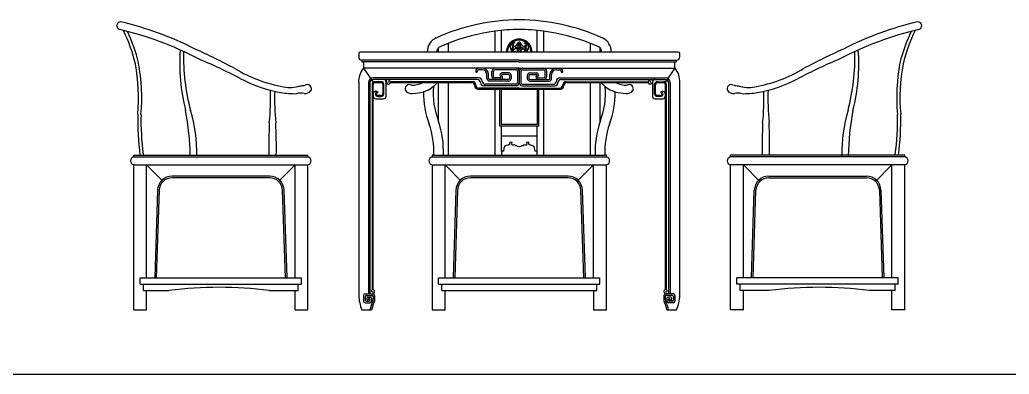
# Model space of a CAD drawing. Header units: millimetres. Extents: x 37301 to 64830, y 24173 to 38860.
# Drawn here: x 52161 to 55226, y 32431 to 33531 of the extents above; entities that cross this region are included whole.
import ezdxf

# ---------------------------------------------------------------- set-up
doc = ezdxf.new("R2010")
doc.units = ezdxf.units.MM
doc.layers.add('www.cad-blocks.net', color=7, linetype='Continuous')

# ---------------------------------------------------------------- blocks, each defined once
blk = doc.blocks.new('A$C0B0511F7')
for p, q in [((1172, 800), (1172, 864.7)), ((1192, 800), (1192, 866)), ((1302, 800), (1302, 866)), ((1322, 864.7), (1322, 800)), ((1739.5, 800), (754.5, 800)), ((997, 800), (997, 813)), ((1027, 826.9), (1027, 800)), ((1467.5, 800), (1467.5, 826.7)), ((1497.5, 800), (1497.5, 812.5)), ((749.5, 795), (749.5, 785)), ((1247, 775), (759.5, 775)), ((759.5, 775), (759.5, 770)), ((759.5, 770), (764.5, 770)), ((1247, 770), (764.5, 770)), ((764.5, 770), (764.5, 750)), ((1247, 775), (1734.5, 775)), ((1247, 770), (1729.5, 770)), ((1729.5, 750), (1729.5, 770)), ((1729.5, 770), (1734.5, 770)), ((1734.5, 770), (1734.5, 775)), ((1744.5, 785), (1744.5, 795)), ((1247, 750), (764.5, 750)), ((764.5, 750), (794.9, 706.6)), ((1132, 745), (1122, 745)), ((1162, 725), (1162, 740)), ((1167, 725), (1167, 740)), ((1237, 745), (1172, 745)), ((1242, 740), (1242, 705)), ((1247, 750), (1729.5, 750)), ((1247, 740), (1247, 705)), ((1247, 740), (1247, 705)), ((1252, 740), (1252, 705)), ((1257, 745), (1322, 745)), ((1327, 725), (1327, 740)), ((1332, 725), (1332, 740)), ((1362, 745), (1372, 745)), ((1729.5, 750), (1699.1, 706.6)), ((1122, 720), (794.5, 720)), ((1117, 715), (794.5, 715)), ((819.5, 708), (799.5, 708)), ((834.5, 711.4), (834.5, 707)), ((834.5, 663), (834.5, 707)), ((834.5, 707), (834.5, 706.6)), ((1102, 708), (847.4, 708)), ((1147, 717.5), (1147, 730)), ((1152, 717.5), (1152, 730)), ((1214.5, 715), (1154.5, 715)), ((1214.5, 710), (1154.5, 710)), ((1189.3, 720), (1172, 720)), ((1214.5, 735), (1194.5, 735)), ((1214.5, 730), (1194.5, 730)), ((1217, 727.5), (1217, 717.5)), ((1222, 727.5), (1222, 717.5)), ((1272, 727.5), (1272, 717.5)), ((1277, 727.5), (1277, 717.5)), ((1279.5, 735), (1299.5, 735)), ((1279.5, 730), (1299.5, 730)), ((1279.5, 715), (1339.5, 715)), ((1279.5, 710), (1339.5, 710)), ((1304.7, 720), (1322, 720)), ((1342, 717.5), (1342, 730)), ((1347, 717.5), (1347, 730)), ((1372, 720), (1699.5, 720)), ((1377, 715), (1699.5, 715)), ((1392, 708), (1646.6, 708)), ((1659.5, 711.4), (1659.5, 707)), ((1659.5, 707), (1659.5, 663)), ((1659.5, 707), (1659.5, 706.6)), ((1674.5, 708), (1694.5, 708)), ((749.5, 705), (749.5, 45)), ((779.5, 705), (779.5, 50)), ((784.5, 705), (784.5, 50)), ((791.5, 700), (791.5, 62.9)), ((794.5, 670), (794.5, 700)), ((799.5, 705), (819.5, 705)), ((824.5, 700), (824.5, 670)), ((827.5, 670), (827.5, 700)), ((847.5, 705), (1099, 705)), ((997, 584.6), (997, 705)), ((1027, 705), (1027, 480)), ((1119, 685), (1247, 685)), ((1247, 688), (1122, 688)), ((1237, 695), (1137, 695)), ((1237, 700), (1142, 700)), ((1172, 480), (1172, 685)), ((1187, 570), (1187, 685)), ((1192, 575), (1192, 685)), ((1247, 688), (1372, 688)), ((1247, 685), (1375, 685)), ((1257, 700), (1352, 700)), ((1257, 695), (1357, 695)), ((1302, 685), (1302, 575)), ((1307, 685), (1307, 570)), ((1322, 685), (1322, 480)), ((1395, 705), (1646.5, 705)), ((1467.5, 480), (1467.5, 705)), ((1497.5, 584.6), (1497.5, 705)), ((1666.5, 670), (1666.5, 700)), ((1669.5, 670), (1669.5, 700)), ((1674.5, 705), (1694.5, 705)), ((1699.5, 700), (1699.5, 670)), ((1702.5, 700), (1702.5, 62.9)), ((1709.5, 705), (1709.5, 50)), ((1714.5, 705), (1714.5, 50)), ((1744.5, 45), (1744.5, 705)), ((794.5, 670), (794.5, 663)), ((794.5, 63), (794.5, 663)), ((802.5, 655), (826.5, 655)), ((819.5, 665), (809.5, 665)), ((809.5, 662), (819.5, 662)), ((1667.5, 655), (1691.5, 655)), ((1684.5, 665), (1674.5, 665)), ((1684.5, 662), (1674.5, 662)), ((1699.5, 670), (1699.5, 663)), ((1699.5, 663), (1699.5, 63)), ((1307, 570), (1187, 570)), ((1302, 575), (1192, 575)), ((1192, 492.2), (1192, 570)), ((1302, 492.2), (1302, 570)), ((1192, 540), (1302, 540)), ((1197.7, 492.2), (1192, 492.2)), ((1192, 492.2), (1192, 480)), ((1199.2, 501.7), (1197.7, 492.2)), ((1200.8, 506.6), (1199.2, 501.7)), ((1206.4, 510.4), (1200.8, 506.6)), ((1212.7, 511.3), (1206.4, 510.4)), ((1217.6, 514.6), (1212.7, 511.3)), ((1218.4, 520.1), (1217.3, 518.1)), ((1217.3, 518.1), (1217.6, 514.6)), ((1225, 519.1), (1218.4, 520.1)), ((1223.6, 515.6), (1225, 519.1)), ((1225, 511.5), (1223.6, 515.6)), ((1226.8, 510.6), (1225, 511.5)), ((1230, 510.6), (1226.8, 510.6)), ((1232.8, 512.4), (1230, 510.6)), ((1236.1, 509.5), (1232.8, 512.4)), ((1239.8, 508.6), (1236.1, 509.5)), ((1241.9, 506.9), (1239.8, 508.6)), ((1246.2, 506.3), (1241.9, 506.9)), ((1247, 506.3), (1246.2, 506.3)), ((1247.7, 506.3), (1247, 506.3)), ((1252, 506.9), (1247.7, 506.3)), ((1254.2, 508.6), (1252, 506.9)), ((1257.8, 509.5), (1254.2, 508.6)), ((1261.2, 512.4), (1257.8, 509.5)), ((1264, 510.6), (1261.2, 512.4)), ((1267.2, 510.6), (1264, 510.6)), ((1269, 511.5), (1267.2, 510.6)), ((1275.6, 520.1), (1269, 519.1)), ((1269, 519.1), (1270.4, 515.6)), ((1270.4, 515.6), (1269, 511.5)), ((1276.7, 518.1), (1275.6, 520.1)), ((1276.4, 514.6), (1276.7, 518.1)), ((1281.3, 511.3), (1276.4, 514.6)), ((1287.5, 510.4), (1281.3, 511.3)), ((1293.2, 506.6), (1287.5, 510.4)), ((1294.7, 501.7), (1293.2, 506.6)), ((1296.2, 492.2), (1294.7, 501.7)), ((1302, 492.2), (1296.2, 492.2)), ((1302, 480), (1302, 492.2)), ((52.5, 480), (592.5, 480)), ((52.5, 475), (52.5, 480)), ((52.5, 475), (592.5, 475)), ((592.5, 475), (592.5, 480)), ((982, 480), (977, 480)), ((977, 480), (977, 475)), ((977, 475), (1517, 475)), ((982, 480), (1027, 480)), ((1027, 480), (1172, 480)), ((1172, 480), (1192, 480)), ((1192, 480), (1302, 480)), ((1302, 480), (1322, 480)), ((1322, 480), (1467.5, 480)), ((1467.5, 480), (1512.5, 480)), ((1517, 480), (1512.5, 480)), ((1517, 475), (1517, 480)), ((2441.4, 480), (1901.4, 480)), ((1901.4, 475), (1901.4, 480)), ((2441.4, 475), (1901.4, 475)), ((2441.4, 475), (2441.4, 480)), ((52.5, 0), (52.5, 450)), ((52.5, 450), (592.5, 450)), ((92.5, 100), (92.5, 450)), ((143.6, 398.9), (92.5, 450)), ((501.4, 398.9), (552.5, 450)), ((552.5, 100), (552.5, 450)), ((592.5, 0), (592.5, 450)), ((977, 450), (977, 0)), ((977, 450), (1517, 450)), ((1017, 100), (1017, 450)), ((1068.1, 398.9), (1017, 450)), ((1425.9, 398.9), (1477, 450)), ((1477, 100), (1477, 450)), ((1517, 0), (1517, 450)), ((2441.4, 450), (1901.4, 450)), ((1901.4, 0), (1901.4, 450)), ((1941.4, 100), (1941.4, 450)), ((1992.5, 398.9), (1941.4, 450)), ((2350.3, 398.9), (2401.4, 450)), ((2401.4, 100), (2401.4, 450)), ((2441.4, 0), (2441.4, 450)), ((473.8, 415), (171.3, 415)), ((473.8, 410), (171.3, 410)), ((1398.3, 415), (1095.7, 415)), ((1398.3, 410), (1095.7, 410)), ((2020.2, 415), (2322.7, 415)), ((2020.2, 410), (2322.7, 410)), ((126.3, 371.5), (117.5, 100.2)), ((131.3, 371.3), (122.5, 100)), ((522.5, 100), (513.8, 371.3)), ((527.5, 100.2), (518.8, 371.5)), ((1050.7, 371.5), (1042, 100.2)), ((1055.7, 371.3), (1047, 100)), ((1447, 100), (1438.2, 371.3)), ((1452, 100.2), (1443.2, 371.5)), ((1966.4, 100.2), (1975.2, 371.5)), ((1971.4, 100), (1980.2, 371.3)), ((2362.7, 371.3), (2371.4, 100)), ((2367.7, 371.5), (2376.4, 100.2)), ((72.5, 100), (572.5, 100)), ((72.5, 80), (72.5, 100)), ((572.5, 80), (572.5, 100)), ((997, 80), (997, 100)), ((997, 100), (1047, 100)), ((1047, 100), (1447, 100)), ((1447, 100), (1497, 100)), ((1497, 80), (1497, 100)), ((2421.4, 100), (1921.4, 100)), ((1921.4, 80), (1921.4, 100)), ((2421.4, 80), (2421.4, 100)), ((72.5, 80), (572.5, 80)), ((82.5, 60), (82.5, 80)), ((562.5, 60), (562.5, 80)), ((997, 80), (1497, 80)), ((1007, 60), (1007, 80)), ((1487, 60), (1487, 80)), ((2421.4, 80), (1921.4, 80)), ((1931.4, 60), (1931.4, 80)), ((2411.4, 60), (2411.4, 80)), ((82.5, 60), (162.5, 60)), ((92.5, 0), (92.5, 60)), ((472.5, 60), (562.5, 60)), ((552.5, 0), (552.5, 60)), ((764.5, 45), (764.5, 27.5)), ((769.5, 50), (791.5, 50)), ((769.5, 42), (769.5, 30.5)), ((772.5, 45), (791.5, 45)), ((774.5, 37), (774.5, 35.1)), ((777.5, 40), (786.5, 40)), ((784.5, 32.5), (784.5, 30.5)), ((788.1, 50), (791.5, 50)), ((789.5, 37), (789.5, 27.5)), ((794.5, 42), (794.5, 33.1)), ((799.5, 32.8), (799.5, 42)), ((1007, 60), (1017, 60)), ((1017, 0), (1017, 60)), ((1017, 60), (1477, 60)), ((1477, 60), (1477, 0)), ((1477, 60), (1487, 60)), ((1694.5, 42), (1694.5, 32.8)), ((1699.5, 42), (1699.5, 33.1)), ((1724.5, 50), (1702.5, 50)), ((1721.5, 45), (1702.5, 45)), ((1704.5, 37), (1704.5, 27.5)), ((1716.5, 40), (1707.5, 40)), ((1709.5, 32.5), (1709.5, 30.5)), ((1719.5, 37), (1719.5, 35.1)), ((1724.5, 42), (1724.5, 30.5)), ((1729.5, 45), (1729.5, 27.5)), ((2021.4, 60), (1931.4, 60)), ((1941.4, 0), (1941.4, 60)), ((2411.4, 60), (2331.4, 60)), ((2401.4, 0), (2401.4, 60)), ((769.5, 22.5), (784.5, 22.5)), ((772.5, 27.5), (781.5, 27.5)), ((1724.5, 22.5), (1709.5, 22.5)), ((1721.5, 27.5), (1712.5, 27.5)), ((52.5, 0), (92.5, 0)), ((552.5, 0), (592.5, 0)), ((759.5, 0), (789.5, 0)), ((977, 0), (1017, 0)), ((1477, 0), (1517, 0)), ((1704.4, 0), (1734.5, 0)), ((1941.4, 0), (1901.4, 0)), ((2441.4, 0), (2401.4, 0))]:
    blk.add_line(p, q)
for centre, radius, start, end in [((12, 881.7), 12, 90, 255.8572), ((-215.6, -85.1), 1004.9, 62.8732, 76.9096), ((1252.3, 259.4), 640.6, 90.4753, 114.2534), ((1241.7, 259.4), 640.6, 65.7466, 89.5247), ((2709.5, -85.1), 1004.9, 103.0904, 117.1268), ((2481.9, 881.7), 12, 284.1428, 90), ((-227.3, -133.9), 1031.3, 62.2039, 76.7713), ((-472.5, 632.7), 546.2, 13.8667, 25.4101), ((-425.8, 646.8), 507.5, 13.5964, 25.3456), ((1252.3, 259.4), 610.6, 97.576, 111.6553), ((1252.3, 259.4), 610.6, 90.4753, 97.576), ((1241.7, 259.4), 610.6, 82.4415, 89.5247), ((1240.9, 256.3), 613.8, 68.3315, 82.4045), ((2721.2, -133.9), 1031.3, 103.2287, 117.7961), ((2919.7, 646.8), 507.5, 154.6544, 166.4036), ((2966.5, 632.7), 546.2, 154.5899, 166.1333), ((1008.3, 801.4), 46.3, 114.4591, 181.6962), ((1246.8, 800.4), 39.6, 359.4616, 180.5384), ((1246.8, 800.4), 36.2, 359.411, 180.589), ((1231.3, 815.8), 12.6, 80.8291, 151.5704), ((1234.2, 818.4), 9.79, 95.4552, 178.1449), ((1246.5, 827.7), 3.09, 80.8688, 193.7499), ((1247.6, 827.9), 2.94, 337.6514, 100.7507), ((1264.3, 817.5), 10.1, 54.31, 109.9389), ((1485.6, 801.4), 46.3, 358.3038, 65.5409), ((759.6, 761.5), 564.6, 175.4598, 194.6302), ((878.5, 787.3), 671.7, 178.788, 194.5198), ((-637.5, -1139.9), 2138.7, 62.0072, 65.6996), ((754.5, 795), 5, 90, 180), ((1008.3, 801.4), 16.3, 134.2012, 184.8295), ((1008.3, 801.4), 16.3, 114.4591, 134.2012), ((1252.3, 259.4), 610.6, 111.6553, 114.2534), ((1233.8, 815.3), 15, 154.2944, 243.4462), ((1229.9, 810.8), 7.5, 174.6352, 234.5415), ((1227.7, 818.5), 3.27, 4.3235, 175.6765), ((1194, 801.7), 31.7, 5.2856, 15.8566), ((1229.3, 813.8), 4.03, 155.6542, 243.15), ((1237.5, 798.3), 13.6, 125.1891, 152.2182), ((1229.4, 815.2), 3.83, 66.4953, 176.9018), ((1238.3, 798.9), 11.6, 88.7091, 165.3236), ((1232, 811.7), 4.77, 60.0691, 198.3669), ((1233.3, 797.7), 3.72, 46.9165, 142.7213), ((1240.4, 814.8), 6.14, 72.7627, 170.2446), ((1238, 809.9), 4.04, 71.2805, 140.2676), ((1235.3, 808.8), 3.68, 26.7356, 95.6902), ((1228.1, 793), 10.7, 40.4413, 43.7794), ((1241.7, 812.7), 3.81, 215.0747, 247.6603), ((1243, 801), 4.25, 104.6687, 159.1933), ((1239.3, 809.4), 4.31, 39.8428, 90.4516), ((1242.2, 824.9), 2.46, 58.7107, 172.5277), ((1242.5, 825.2), 2.68, 180.8401, 307.6651), ((1243.6, 800.3), 3.66, 111.5891, 165.772), ((1241.5, 808.8), 1.03, 119.597, 223.6551), ((1241.7, 808.9), 1.27, 216.3391, 315.2991), ((1241.6, 808.3), 1.58, 41.3913, 116.0104), ((1244.9, 800.2), 3.4, 131.656, 184.1323), ((1235.5, 806.2), 6.47, 351.1879, 12.1596), ((1246.9, 805.5), 5.02, 182.5474, 271.3087), ((1252.7, 818.6), 10.7, 158.3138, 212.2182), ((1244.5, 810.8), 2.28, 35.2847, 142.8232), ((1241.4, 808.8), 1.48, 324.4913, 19.7867), ((1248.2, 807.8), 5.51, 178.5695, 253.1227), ((1243.7, 824.6), 0.953, 35.744, 205.3653), ((1246.5, 799.2), 3.83, 139.0523, 168.2575), ((1243.3, 824.3), 1.44, 304.4617, 34.5352), ((1251, 798.8), 7.03, 160.1113, 169.7593), ((1245.1, 810.2), 0.647, 77.751, 214.817), ((1247, 821), 4.81, 59.7752, 121.0821), ((1245.4, 811.3), 1.68, 240.5674, 301.4767), ((1247.2, 818.4), 6.21, 70.9427, 113.9737), ((1247.6, 816.9), 3.51, 59.545, 138.9823), ((1247.4, 816.9), 1.75, 40.6562, 153.58), ((1246.8, 815.6), 0.98, 51.5545, 161.1944), ((1245.2, 811), 1.53, 311.8024, 45.0561), ((1246, 807.7), 5.18, 276.3014, 347.6042), ((1245.6, 806.2), 5.92, 283.5095, 3.5303), ((1249.5, 810.6), 1.67, 124.5094, 225.9541), ((1248.9, 809.9), 0.73, 225.2182, 20.2013), ((1250.1, 810.3), 2.34, 80.7846, 131.9941), ((1250.1, 824.7), 0.82, 354.0541, 180.7461), ((1251, 824.5), 1.73, 176.1358, 303.4002), ((1245.4, 799.4), 4.91, 7.3721, 30.5225), ((1251.7, 807.3), 1.6, 76.1476, 166.1214), ((1251.3, 807.7), 1.14, 183.971, 258.1026), ((1245.9, 799), 5.58, 10.6101, 39.1309), ((1251.3, 824.9), 2.12, 20.8682, 118.0565), ((1242.5, 817.9), 9.57, 326.4628, 30.1645), ((1250.6, 810.7), 1.9, 35.8103, 93.6635), ((1250.4, 800), 3.24, 7.5744, 83.8465), ((1251.4, 808.2), 1.6, 256.6188, 0.6403), ((1251.5, 801.8), 2.75, 6.2118, 93.957), ((1251.7, 824.8), 1.74, 276.9071, 27.2521), ((1244.2, 791), 16.8, 52.3912, 62.1893), ((1251.6, 807.2), 1.73, 36.5452, 74.6682), ((1254.5, 815.4), 5.58, 357.182, 115.0103), ((1255.3, 807.8), 5.05, 35.5588, 128.2915), ((1253.7, 809.4), 1.37, 241.0596, 298.9404), ((1238.9, 826.1), 23.7, 310.6405, 319.3034), ((1255.6, 798.9), 10.9, 6.333, 87.8009), ((1258.2, 808.5), 2.54, 61.0644, 120.8758), ((1262, 809.4), 6.01, 11.8392, 108.4911), ((1266.2, 793.7), 8.77, 131.6719, 133.8759), ((1262.4, 796.4), 4.31, 56.5756, 117.4006), ((1262.4, 819.5), 7.73, 353.2092, 101.5023), ((1261.4, 803.2), 6.75, 357.8274, 80.5154), ((1266.8, 816.6), 3.74, 30.5073, 161.6258), ((1264, 813.2), 4.65, 325.9114, 99.378), ((1263, 812.7), 13, 285.0807, 8.0181), ((1260.3, 808.4), 9.44, 326.2961, 11.3418), ((1268.5, 803.3), 0.49, 228.9246, 311.0754), ((1259.6, 812.7), 13.4, 313.1246, 350.5894), ((1263.6, 815.3), 12.3, 356.3583, 57.9866), ((1241.7, 259.4), 610.6, 65.7466, 68.2945), ((1485.6, 801.4), 16.3, 43.2994, 65.5409), ((1485.6, 801.4), 16.3, 355.1705, 43.2994), ((1739.5, 795), 5, 0, 90), ((3131.5, -1139.9), 2138.7, 114.3004, 117.9928), ((1615.4, 787.3), 671.7, 345.4802, 1.212), ((1734.4, 761.5), 564.6, 345.3698, 4.5402), ((-292.6, -550.1), 1436.4, 61.9599, 67.6468), ((759.5, 785), 10, 180, 270), ((1734.5, 785), 10, 270, 0), ((2786.6, -550.1), 1436.4, 112.3532, 118.0401), ((-503.1, 658.6), 570.6, 354.807, 10.6009), ((-503.1, 658.6), 580.6, 354.8412, 10.6643), ((595.3, 1131.4), 446.1, 239.1224, 259.8993), ((816.2, 707.8), 66.8, 140.762, 182.3681), ((1122, 740), 10, 90, 180), ((1114.5, 740), 2.5, 179.4488, 0.5512), ((1122, 740), 5, 90, 180), ((1132, 730), 20, 0, 90), ((1132, 730), 15, 0, 90), ((1172, 740), 10, 90, 180), ((1172, 740), 5, 90, 180), ((1237, 740), 10, 0, 90), ((1237, 740), 5, 0, 90), ((1257, 740), 10, 90, 180), ((1257, 740), 5, 90, 180), ((1322, 740), 10, 0, 90), ((1322, 740), 5, 0, 90), ((1362, 730), 20, 90, 180), ((1362, 730), 15, 90, 180), ((1372, 740), 10, 0, 90), ((1372, 740), 5, 0, 90), ((1379.5, 740), 2.5, 179.4488, 0.5512), ((1677.8, 707.8), 66.8, 357.6319, 39.238), ((1898.7, 1131.4), 446.1, 280.1007, 300.8776), ((2997, 658.6), 580.6, 169.3357, 185.1588), ((2997, 658.6), 570.6, 169.3991, 185.193), ((580.6, 1092.1), 423.5, 242.1309, 260.1906), ((794.5, 705), 15, 90, 180), ((794.5, 705), 10, 90, 180), ((799.5, 700), 8, 90, 180), ((819.5, 700), 8, 0, 90), ((826.5, 707), 8, 0, 90), ((838.1, 711.4), 3.6, 90, 180), ((841.5, 707.9), 7.07, 187.2326, 266.3284), ((843.9, 706.8), 3.7, 7.5353, 207.3348), ((842.1, 706.2), 5.51, 346.9488, 10.5956), ((1102, 698), 10, 0, 90), ((1117, 705), 10, 0, 90), ((1122, 710), 10, 0, 90), ((1142, 710), 10, 180, 270), ((1154.5, 717.5), 7.5, 180, 270), ((1154.5, 717.5), 2.5, 180, 270), ((1172, 725), 10, 180, 270), ((1172, 725), 5, 180, 270), ((1194.3, 728), 7.05, 84.4609, 206.4677), ((1205.1, 733.9), 19.4, 207.9002, 219.2114), ((1189.3, 721), 6, 270, 39.2114), ((1189.3, 721), 1, 270, 39.2114), ((1194.3, 728), 2.05, 84.4609, 206.4677), ((1205.1, 733.9), 14.4, 208.456, 219.3738), ((1214.5, 727.5), 7.5, 0, 90), ((1214.5, 727.5), 2.5, 0, 90), ((1214.5, 717.5), 7.5, 270, 0), ((1214.5, 717.5), 2.5, 270, 0), ((1279.5, 727.5), 7.5, 90, 180), ((1279.5, 717.5), 7.5, 180, 270), ((1279.5, 727.5), 2.5, 90, 180), ((1279.5, 717.5), 2.5, 180, 270), ((1304.7, 721), 6, 140.7886, 270), ((1299.7, 728), 7.05, 333.5323, 95.5391), ((1299.7, 728), 2.05, 333.5323, 95.5391), ((1288.8, 733.9), 14.4, 320.6262, 331.544), ((1304.7, 721), 1, 140.7886, 270), ((1288.9, 733.9), 19.4, 320.7886, 332.0998), ((1322, 725), 10, 270, 0), ((1322, 725), 5, 270, 0), ((1339.5, 717.5), 2.5, 270, 0), ((1339.5, 717.5), 7.5, 270, 0), ((1352, 710), 10, 270, 0), ((1372, 710), 10, 90, 180), ((1377, 705), 10, 90, 180), ((1392, 698), 10, 90, 180), ((1651.7, 706.2), 5.38, 168.6275, 192.8897), ((1650.1, 706.8), 3.7, 332.6652, 172.4647), ((1652.7, 707.8), 6.8, 271.6707, 353.566), ((1655.9, 711.4), 3.6, 0, 90), ((1667.5, 707), 8, 90, 180), ((1674.5, 700), 8, 90, 180), ((1694.5, 700), 8, 0, 90), ((1699.5, 705), 15, 0, 90), ((1699.5, 705), 10, 0, 90), ((1913.4, 1092.1), 423.5, 279.8094, 297.8691), ((-213.8, 654.9), 690.5, 353.8452, 2.3356), ((1179.4, 654.9), 690.5, 177.9937, 186.1548), ((552, 912.7), 241.9, 259.6283, 271.1618), ((537.5, 780.6), 90.7, 256.9427, 289.6158), ((553, 886.7), 192.1, 274.4732, 279.2041), ((583.6, 694.1), 22.8, 261.9296, 322.7773), ((590.3, 686), 12.9, 333.5155, 120.8876), ((799.5, 700), 5, 90, 180), ((802.8, 670.1), 8.31, 36.3887, 180.4812), ((809.5, 670), 8, 111.1706, 180), ((809.5, 670), 5, 90, 180), ((819.5, 700), 5, 0, 90), ((842.1, 706.2), 5.51, 258.7263, 346.9488), ((906.3, 686), 12.9, 59.1124, 206.4845), ((913, 694.1), 22.8, 217.2227, 278.0704), ((911.1, 789), 92, 271.1422, 294.0146), ((912.3, 806.2), 134.8, 271.6539, 286.3922), ((912.3, 806.2), 134.8, 286.3922, 290.8041), ((1212.2, 671.4), 262, 178.7905, 201.243), ((925.7, 758.4), 85.4, 293.7893, 310.635), ((1214.3, 671.4), 234, 174.5727, 201.7847), ((932.9, 754.5), 77.8, 308.4918, 320.5481), ((1099, 695), 10, 0, 90), ((1119, 695), 10, 180, 270), ((1122, 698), 10, 180, 270), ((1137, 705), 10, 180, 270), ((1237, 705), 10, 270, 0), ((1237, 705), 5, 270, 0), ((1257, 705), 10, 180, 270), ((1257, 705), 5, 180, 270), ((1357, 705), 10, 270, 0), ((1372, 698), 10, 270, 0), ((1375, 695), 10, 270, 0), ((1395, 695), 10, 90, 180), ((1280.2, 671.4), 234, 338.216, 5.3128), ((1555.4, 750), 70.6, 219.5768, 230.013), ((1568.3, 758.4), 85.4, 227.0073, 229.842), ((1568.3, 758.4), 85.4, 229.842, 246.2107), ((1282.2, 671.4), 262, 338.757, 1.1775), ((1581.7, 806.2), 134.8, 249.1959, 253.8296), ((1581.7, 806.2), 134.8, 253.8296, 268.3461), ((1582.9, 789), 92, 245.9854, 268.8578), ((1581, 694.1), 22.8, 261.9296, 322.7773), ((1587.7, 686), 12.9, 333.5155, 120.8876), ((1651.7, 706.2), 5.38, 192.8897, 283.2068), ((1674.5, 700), 5, 90, 180), ((1691.2, 670.1), 8.31, 359.5188, 143.6113), ((1684.5, 670), 5, 0, 90), ((1684.5, 670), 8, 0, 68.8294), ((1694.5, 700), 5, 0, 90), ((1903.6, 686), 12.9, 59.1124, 206.4845), ((1910.3, 694.1), 22.8, 217.2227, 278.0704), ((1941, 886.7), 192.1, 260.7959, 265.5268), ((1956.4, 780.6), 90.7, 250.3842, 283.0573), ((1942, 912.7), 241.9, 268.8382, 280.3717), ((1314.5, 654.9), 690.5, 353.8452, 2.0063), ((2707.8, 654.9), 690.5, 177.6644, 186.1548), ((570.1, 616.4), 56, 79.3321, 103.6249), ((802.5, 663), 8, 180, 270), ((809.5, 670), 8, 180, 270), ((809.5, 670), 5, 180, 270), ((819.5, 670), 8, 270, 0), ((819.5, 670), 5, 270, 0), ((826.5, 663), 8, 270, 0), ((1667.5, 663), 8, 180, 270), ((1674.5, 670), 8, 180, 270), ((1674.5, 670), 5, 180, 270), ((1684.5, 670), 8, 270, 0), ((1684.5, 670), 5, 270, 0), ((1691.5, 663), 8, 270, 0), ((1923.9, 616.4), 56, 76.3751, 100.6679), ((-652.1, 458.9), 880.2, 1.2294, 10.47), ((-229.8, 483.8), 477.8, 359.2807, 16.422), ((2723.8, 483.8), 477.8, 163.578, 180.7193), ((3146.1, 458.9), 880.2, 169.53, 178.7706), ((901.5, 588.8), 836.5, 178.7508, 187.4434), ((901.5, 588.8), 826.5, 178.7745, 187.4434), ((719, 491.3), 293.2, 357.8002, 18.5547), ((1775.4, 491.3), 293.2, 161.4453, 182.1998), ((1592.5, 588.8), 826.5, 352.5566, 1.2255), ((1592.5, 588.8), 836.5, 352.5566, 1.2492), ((2497.8, 501.2), 2026.7, 177.7477, 180.5993), ((-1532.2, 501.2), 2026.7, 359.4007, 2.2523), ((719, 491.3), 263.2, 357.5493, 18.8825), ((1775.4, 491.3), 263.2, 161.1175, 182.4507), ((4026.2, 501.2), 2026.7, 177.7477, 180.5993), ((-3.9, 501.2), 2026.7, 359.4007, 2.2523), ((55.3, 462.5), 12.8, 102.6804, 257.3196), ((589.7, 462.5), 12.8, 282.6804, 77.3196), ((979.8, 462.5), 12.8, 102.6804, 257.3196), ((1514.2, 462.5), 12.8, 282.6804, 77.3196), ((1904.2, 462.5), 12.8, 102.6804, 257.3196), ((2438.6, 462.5), 12.8, 282.6804, 77.3196), ((171.3, 370), 45, 90, 178.1524), ((171.3, 370), 40, 90, 178.1524), ((473.8, 370), 45, 1.8476, 90), ((473.8, 370), 40, 1.8476, 90), ((1095.7, 370), 45, 90, 178.1524), ((1095.7, 370), 40, 90, 178.1524), ((1398.3, 370), 45, 1.8476, 90), ((1398.3, 370), 40, 1.8476, 90), ((2020.2, 370), 45, 90, 178.1524), ((2020.2, 370), 40, 90, 178.1524), ((2322.7, 370), 45, 1.8476, 90), ((2322.7, 370), 40, 1.8476, 90), ((317.5, -1099.9), 1170.2, 82.3887, 97.6113), ((792.7, 59.4), 3.7, 97.5353, 297.3348), ((793.2, 57.5), 5.63, 76.8202, 99.9694), ((793.2, 57.5), 5.63, 350.2761, 76.8202), ((1700.8, 57.4), 5.74, 103.2889, 188.3976), ((1700.8, 57.4), 5.74, 80.5684, 103.2889), ((1701.3, 59.4), 3.7, 242.6652, 82.4647), ((2176.4, -1099.9), 1170.2, 82.3887, 97.6113), ((890.5, 52.7), 141.2, 183.1363, 201.9213), ((769.5, 45), 5, 90, 180), ((772.5, 42), 3, 90, 180), ((777.5, 37), 3, 90, 180), ((782.6, 35.2), 8.09, 178.7351, 209.2589), ((777.3, 32.2), 1.98, 207.7562, 314.125), ((776.6, 32.8), 2.88, 314.7017, 354.2592), ((782, 32.5), 2.5, 90, 180), ((782, 32.5), 2.5, 0, 90), ((788.1, 53.6), 3.6, 180, 270), ((786.5, 37), 3, 0, 90), ((791.7, 57.1), 7.1, 268.4616, 355.6675), ((791.5, 42), 8, 0, 90), ((791.5, 42), 3, 0, 90), ((774.5, 33.1), 20, 342.3655, 0), ((779.5, 32.8), 20, 342.3655, 0), ((1702.5, 42), 8, 90, 180), ((1714.5, 32.8), 20, 180, 197.6345), ((1702.4, 57.3), 7.26, 185.54, 271.0353), ((1702.5, 42), 3, 90, 180), ((1719.5, 33.1), 20, 180, 197.6345), ((1707.5, 37), 3, 90, 180), ((1705.9, 53.6), 3.6, 270, 0), ((1712, 32.5), 2.5, 90, 180), ((1712, 32.5), 2.5, 0, 90), ((1717.3, 32.8), 2.88, 185.7408, 225.2983), ((1716.7, 32.2), 1.98, 225.875, 332.2438), ((1716.5, 37), 3, 0, 90), ((1711.4, 35.2), 8.09, 330.7411, 1.2649), ((1721.5, 42), 3, 0, 90), ((1724.5, 45), 5, 0, 90), ((1603.5, 52.7), 141.2, 338.0787, 356.8637), ((769.5, 27.5), 5, 180, 270), ((772.5, 30.5), 3, 180, 270), ((781.5, 30.5), 3, 270, 0), ((784.5, 27.5), 5, 270, 0), ((890.5, -20.5), 108, 153.8831, 169.0503), ((895.5, -20.8), 108, 153.8831, 168.9025), ((1598.5, -20.8), 108, 11.0975, 26.1169), ((1603.5, -20.5), 108, 10.9497, 26.1169), ((1709.5, 27.5), 5, 180, 270), ((1712.5, 30.5), 3, 180, 270), ((1721.5, 30.5), 3, 270, 0), ((1724.5, 27.5), 5, 270, 0)]:
    blk.add_arc(centre, radius, start, end)
blk = doc.blocks.new('FORMAT')
at = {"color": 155, "true_color": 0x546d8e}
blk.add_line((39819.4, 32431.3), (64830.2, 32431.3), dxfattribs=at)

msp = doc.modelspace()

# ---------------------------------------------------------------- block references
msp.add_blockref('A$C0B0511F7', (52461.3, 32630.7))
at = {"layer": 'www.cad-blocks.net'}
msp.add_blockref('FORMAT', (0, 0), dxfattribs=at)

doc.saveas('drawing.dxf')
